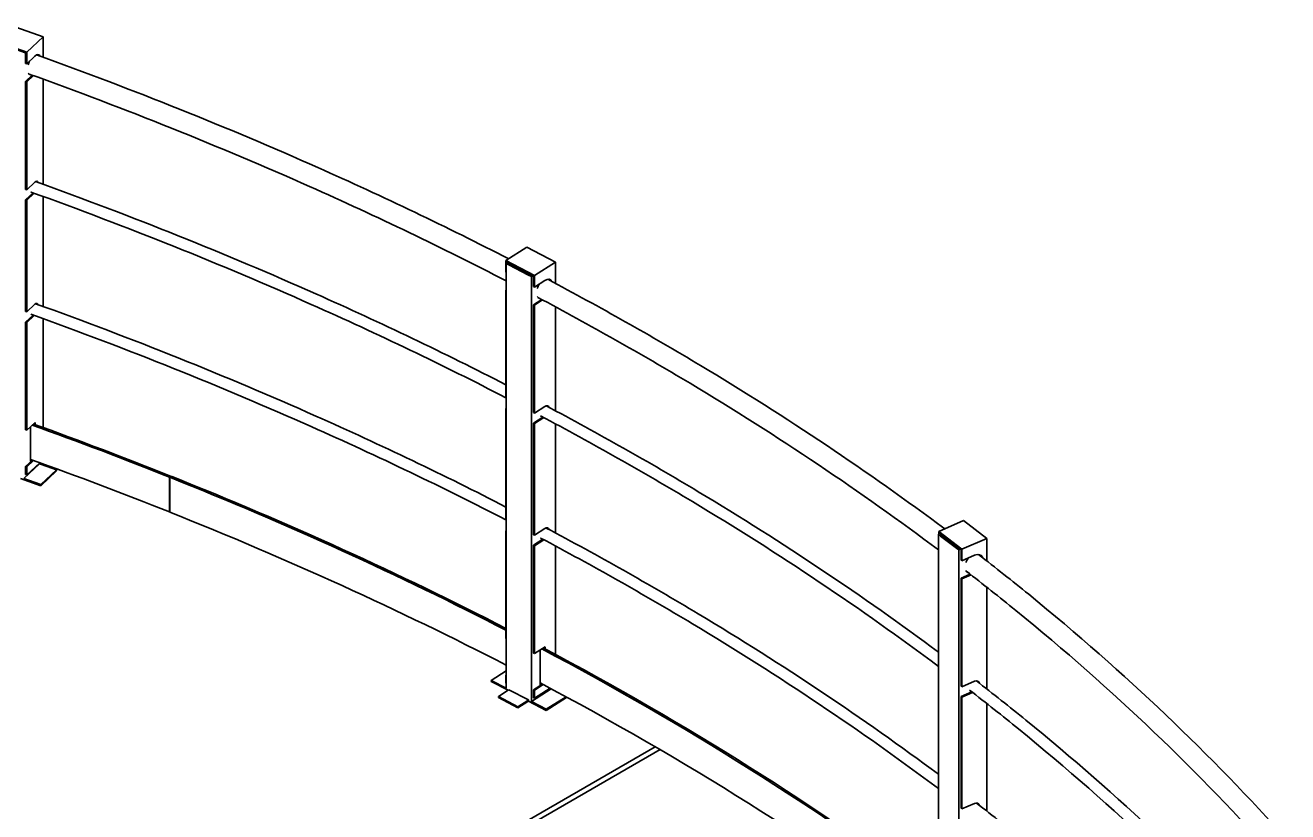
# Model space of a CAD drawing. Header units: millimetres. Extents: x 0 to 42050, y 0 to 29700.
# Drawn here: x 28237 to 29419, y 13865 to 14601 of the extents above; entities that cross this region are included whole.
import ezdxf

# ---------------------------------------------------------------- set-up
doc = ezdxf.new("R2010")
doc.units = ezdxf.units.MM
doc.header["$LTSCALE"] = 50
doc.layers.add('Visible', color=7, linetype='Continuous', lineweight=35)
doc.layers.add('Visible Narrow', color=7, linetype='Continuous', lineweight=18)

msp = doc.modelspace()

# ---------------------------------------------------------------- linework, layer by layer
at = {"layer": 'Visible'}
for p, q in [((28223.07, 14601.22), (28253.72, 14590.32)), ((28238.41, 14575.96), (28207.75, 14586.87)), ((28237.38, 14575.35), (28208.78, 14585.52)), ((28238.41, 14575.96), (28253.72, 14590.32)), ((28253.72, 14571.34), (28253.72, 14590.32)), ((28237.38, 14565.55), (28237.38, 14575.35)), ((28238.41, 14565.19), (28238.41, 14575.96)), ((28238.41, 14565.19), (28246.06, 14572.36)), ((28237.38, 14565.55), (28238.41, 14565.19)), ((28237.38, 14548.57), (28243.65, 14554.44)), ((28238.41, 14548.2), (28237.38, 14548.57)), ((28237.38, 14447.65), (28237.38, 14548.57)), ((28244.67, 14554.07), (28238.41, 14548.2)), ((28238.41, 14447.28), (28238.41, 14548.2)), ((28253.72, 14452.48), (28253.72, 14550.8)), ((28238.41, 14447.28), (28246.06, 14454.46)), ((28237.38, 14447.65), (28238.41, 14447.28)), ((28237.38, 14437.85), (28244.39, 14444.41)), ((28245.41, 14444.05), (28238.41, 14437.49)), ((28253.72, 14338.17), (28253.72, 14441.04)), ((28238.41, 14437.49), (28237.38, 14437.85)), ((28237.38, 14333.34), (28237.38, 14437.85)), ((28238.41, 14332.98), (28238.41, 14437.49)), ((28687.02, 14381.06), (28706.67, 14393.53)), ((28706.67, 14393.53), (28733.3, 14379.54)), ((28713.65, 14367.07), (28687.02, 14381.06)), ((28687.02, 14381.06), (28687.02, 14370.28)), ((28687.02, 14370.28), (28687.15, 14370.21)), ((28688.5, 14379.3), (28687.15, 14378.45)), ((28687.15, 14378.45), (28687.15, 13980.97)), ((28689.81, 14377.05), (28687.15, 14378.45)), ((28687.9, 14379.61), (28687.9, 14378.92)), ((28712.76, 14366.56), (28687.9, 14379.61)), ((28689.38, 14378.83), (28688.84, 14378.49)), ((28690.62, 14377.56), (28688.84, 14378.49)), ((28689.81, 14377.05), (28708.16, 14367.41)), ((28708.97, 14367.92), (28690.62, 14377.56)), ((28697.51, 14373.94), (28697.85, 14374.39)), ((28713.65, 14367.07), (28733.3, 14379.54)), ((28733.3, 14359.71), (28733.3, 14379.54)), ((28708.16, 14367.41), (28710.82, 14366.01)), ((28708.97, 14367.92), (28710.74, 14366.99)), ((28711.28, 14367.33), (28710.74, 14366.99)), ((28712.17, 14366.87), (28710.82, 14366.01)), ((28710.82, 14366.01), (28710.82, 13968.54)), ((28712.76, 14356.76), (28712.76, 14366.56)), ((28713.65, 14356.29), (28713.65, 14367.07)), ((28713.65, 14356.29), (28723.47, 14362.53)), ((28687.02, 14353.3), (28687.15, 14353.38)), ((28687.02, 14353.3), (28687.02, 14252.38)), ((28687.15, 14353.22), (28687.02, 14353.3)), ((28712.76, 14356.76), (28713.65, 14356.29)), ((28238.41, 14332.98), (28246.06, 14340.15)), ((28712.76, 14339.78), (28720.45, 14344.66)), ((28713.65, 14339.31), (28712.76, 14339.78)), ((28712.76, 14238.86), (28712.76, 14339.78)), ((28721.34, 14344.19), (28713.65, 14339.31)), ((28713.65, 14238.39), (28713.65, 14339.31)), ((28733.3, 14240.55), (28733.3, 14337.79)), ((28237.38, 14333.34), (28238.41, 14332.98)), ((28237.38, 14323.54), (28244.39, 14330.1)), ((28238.41, 14323.18), (28237.38, 14323.54)), ((28237.38, 14222.62), (28237.38, 14323.54)), ((28245.41, 14329.74), (28238.41, 14323.18)), ((28238.41, 14222.26), (28238.41, 14323.18)), ((28253.72, 14224.87), (28253.72, 14326.73)), ((28687.02, 14252.38), (28687.15, 14252.31)), ((28687.02, 14242.58), (28687.15, 14242.66)), ((28687.02, 14242.58), (28687.02, 14138.07)), ((28687.15, 14242.51), (28687.02, 14242.58)), ((28713.65, 14238.39), (28723.47, 14244.63)), ((28238.41, 14222.26), (28246.17, 14229.53)), ((28245.15, 14227.96), (28245.15, 14228.58)), ((28246.17, 14229.53), (28246.17, 14227.59)), ((28712.76, 14238.86), (28713.65, 14238.39)), ((28712.76, 14229.06), (28721.53, 14234.63)), ((28713.65, 14228.59), (28712.76, 14229.06)), ((28712.76, 14124.55), (28712.76, 14229.06)), ((28722.41, 14234.16), (28713.65, 14228.59)), ((28713.65, 14124.08), (28713.65, 14228.59)), ((28733.3, 14126.24), (28733.3, 14228.34)), ((28237.38, 14222.62), (28238.41, 14222.26)), ((28241.95, 14193.49), (28241.95, 14225.58)), ((28237.38, 14188.33), (28243.86, 14194.4)), ((28244.88, 14194.04), (28238.41, 14187.97)), ((28241.95, 14194.81), (28242.17, 14195.01)), ((28243.19, 14194.65), (28241.95, 14193.49)), ((28235.65, 14177.14), (28250.34, 14190.9)), ((28238.41, 14187.97), (28237.38, 14188.33)), ((28237.38, 14180.82), (28237.38, 14188.33)), ((28237.38, 14180.82), (28238.41, 14180.45)), ((28250.67, 14191.95), (28238.41, 14180.45)), ((28238.41, 14180.45), (28238.41, 14187.97)), ((28250.34, 14191.64), (28250.34, 14190.9)), ((28252.38, 14190.17), (28250.34, 14190.9)), ((28251.66, 14171.44), (28266.35, 14185.21)), ((28251.66, 14170.46), (28266.35, 14184.23)), ((28266.35, 14185.21), (28252.38, 14190.17)), ((28266.35, 14185.21), (28266.35, 14184.23)), ((28232.59, 14177.25), (28251.66, 14170.46)), ((28251.66, 14171.44), (28235.65, 14177.14)), ((28251.66, 14170.46), (28251.66, 14171.44)), ((28371.95, 14178.5), (28373.09, 14179.45)), ((28371.95, 14145.84), (28371.95, 14178.5)), ((28372.37, 14178.33), (28373.51, 14179.28)), ((28372.37, 14145.67), (28372.37, 14178.33)), ((28373.09, 14179.45), (28373.09, 14178.93)), ((28372.37, 14146.19), (28371.95, 14145.84)), ((28687.02, 14138.07), (28687.15, 14138)), ((29092.08, 14127.62), (29115.38, 14137.78)), ((29115.38, 14137.78), (29137.07, 14121.19)), ((28687.02, 14128.27), (28687.15, 14128.35)), ((28687.02, 14128.27), (28687.02, 14027.35)), ((28687.15, 14128.2), (28687.02, 14128.27)), ((28712.76, 14124.55), (28713.65, 14124.08)), ((28713.65, 14124.08), (28723.47, 14130.32)), ((29093.28, 14125.72), (29091.69, 14125.02)), ((29091.69, 14125.02), (29091.69, 13727.55)), ((29093.85, 14123.36), (29091.69, 14125.02)), ((29113.77, 14111.03), (29092.08, 14127.62)), ((29092.08, 14127.62), (29092.08, 14125.19)), ((29092.8, 14126.09), (29092.8, 14125.51)), ((29113.04, 14110.6), (29092.8, 14126.09)), ((29094.01, 14125.17), (29093.37, 14124.89)), ((29094.81, 14123.78), (29093.37, 14124.89)), ((29093.85, 14123.36), (29108.8, 14111.94)), ((29109.75, 14112.35), (29094.81, 14123.78)), ((28712.76, 14114.75), (28721.53, 14120.32)), ((28713.65, 14114.28), (28712.76, 14114.75)), ((28712.76, 14013.83), (28712.76, 14114.75)), ((28722.41, 14119.85), (28713.65, 14114.28)), ((28713.65, 14013.36), (28713.65, 14114.28)), ((28733.3, 14012.53), (28733.3, 14114.03)), ((29102.37, 14118), (29102.79, 14118.44)), ((29108.8, 14111.94), (29110.97, 14110.28)), ((29109.75, 14112.35), (29111.2, 14111.25)), ((29112.56, 14110.97), (29110.97, 14110.28)), ((29110.97, 14110.28), (29110.97, 13712.81)), ((29111.84, 14111.53), (29111.2, 14111.25)), ((29113.04, 14100.81), (29113.04, 14110.6)), ((29113.77, 14111.03), (29137.07, 14121.19)), ((29113.77, 14100.25), (29113.77, 14111.03)), ((29137.07, 14099.98), (29137.07, 14121.19)), ((29113.04, 14100.81), (29113.77, 14100.25)), ((29113.77, 14100.25), (29125.42, 14105.33)), ((29113.04, 14083.82), (29121.58, 14087.55)), ((29122.3, 14086.99), (29113.77, 14083.27)), ((29113.77, 14083.27), (29113.04, 14083.82)), ((29113.04, 13982.9), (29113.04, 14083.82)), ((29113.77, 13982.35), (29113.77, 14083.27)), ((29137.07, 13980.24), (29137.07, 14075.43)), ((28687.02, 14027.35), (28687.15, 14027.28)), ((28713.65, 14013.36), (28723.61, 14019.68)), ((28718.9, 13984.12), (28718.9, 14016.7)), ((28722.72, 14018.17), (28722.72, 14019.12)), ((28723.61, 14019.68), (28723.61, 14017.7)), ((28712.76, 14013.83), (28713.65, 14013.36)), ((28673.24, 13988.28), (28687.15, 13997.1)), ((28687.02, 13993.06), (28687.15, 13993.14)), ((28687.02, 13993.06), (28687.02, 13985.55)), ((28687.15, 13992.99), (28687.02, 13993.06)), ((28673.24, 13988.28), (28687.15, 13980.97)), ((28673.24, 13987.3), (28673.24, 13988.28)), ((28688.97, 13979.04), (28673.24, 13987.3)), ((28687.15, 13985.47), (28687.02, 13985.55)), ((28689.81, 13979.58), (28689.01, 13979.07)), ((28689.81, 13979.58), (28708.16, 13969.94)), ((28710.82, 13968.54), (28729.44, 13980.36)), ((28712.76, 13979.54), (28721.07, 13984.81)), ((28713.65, 13979.07), (28712.76, 13979.54)), ((28712.76, 13972.03), (28712.76, 13979.54)), ((28721.96, 13984.35), (28713.65, 13979.07)), ((28728.39, 13980.92), (28713.65, 13971.56)), ((28718.9, 13985.15), (28719.6, 13985.6)), ((28720.48, 13985.13), (28718.9, 13984.12)), ((29113.04, 13982.9), (29113.77, 13982.35)), ((29113.77, 13982.35), (29125.42, 13987.43)), ((28679.85, 13973.26), (28689.01, 13979.07)), ((28698.2, 13963.62), (28679.85, 13973.26)), ((28679.85, 13972.28), (28679.85, 13973.26)), ((28698.2, 13962.64), (28679.85, 13972.28)), ((28698.2, 13963.62), (28707.35, 13969.43)), ((28707.35, 13968.45), (28698.2, 13962.64)), ((28707.35, 13969.43), (28708.16, 13969.94)), ((28707.35, 13968.45), (28708.16, 13968.96)), ((28708.16, 13968.96), (28708.16, 13969.94)), ((28708.16, 13968.96), (28724.73, 13960.26)), ((28708.16, 13968.96), (28708.16, 13968.96)), ((28724.73, 13961.24), (28710.82, 13968.54)), ((28712.76, 13972.03), (28713.65, 13971.56)), ((28713.65, 13971.56), (28713.65, 13979.07)), ((28724.73, 13961.24), (28743.2, 13972.96)), ((28724.73, 13960.26), (28743.57, 13972.22)), ((28743.57, 13972.76), (28743.57, 13972.22)), ((29113.04, 13973.11), (29123.09, 13977.48)), ((29113.77, 13972.55), (29113.04, 13973.11)), ((29113.04, 13868.6), (29113.04, 13973.11)), ((29123.81, 13976.93), (29113.77, 13972.55)), ((29113.77, 13868.04), (29113.77, 13972.55)), ((28698.2, 13962.64), (28698.2, 13963.62)), ((28724.73, 13960.26), (28724.73, 13961.24)), ((29137.07, 13865.93), (29137.07, 13966.57)), ((29113.77, 13868.04), (29125.42, 13873.12)), ((29113.04, 13868.6), (29113.77, 13868.04))]:
    msp.add_line(p, q, dxfattribs=at)
at = {"layer": 'Visible', "color": 9, "true_color": 0xc0c0c0}
for p, q in [((26656.55, 12673.22), (28826.69, 13926.15)), ((28831.2, 13923.53), (26661.07, 12670.6))]:
    msp.add_line(p, q, dxfattribs=at)
at = {"layer": 'Visible'}
for centre, major_axis, ratio, start_param, end_param in [((28246.06, 14563.87), (3.48, 9.8), 0.4282354, 5.893665, 6.9762489), ((28245.04, 14564.24), (3.48, 9.8), 0.4282354, 5.894831, 6.1611396), ((28244.78, 14564.87), (3.48, 9.8), 0.4282354, 1.4297047, 1.7909649), ((28244.78, 14564.87), (-3.48, -9.8), 0.4282354, 5.8783477, 6.4792817), ((28243.76, 14565.23), (-3.48, -9.8), 0.4282354, 0.1220457, 0.1980329), ((28246.06, 14449.56), (2.01, 5.65), 0.4282354, 5.8108879, 6.9762489), ((28245.04, 14449.93), (2.01, 5.65), 0.4282354, 5.8125246, 6.0705658), ((28244.78, 14450.56), (-2.01, -5.65), 0.4282354, 6.0970879, 6.4477089), ((28722.53, 14355.15), (4.84, 9.21), 0.5494252, 1.4098182, 1.8607564), ((28723.47, 14354.04), (4.84, 9.21), 0.5494252, 5.8920537, 7.0460405), ((28722.58, 14354.5), (4.84, 9.21), 0.5494252, 5.8933618, 6.1953363), ((28722.53, 14355.15), (-4.84, -9.21), 0.5494252, 5.9481392, 6.455528), ((28721.64, 14355.62), (-4.84, -9.21), 0.5494252, 0.087849, 0.1747508), ((28246.06, 14335.25), (2.01, 5.65), 0.4282354, 5.8108879, 6.9762489), ((28245.04, 14335.62), (2.01, 5.65), 0.4282354, 5.8125246, 6.0705658), ((28244.78, 14336.25), (-2.01, -5.65), 0.4282354, 6.0970879, 6.4477089), ((28722.53, 14240.85), (2.79, 5.31), 0.5494252, 1.6264293, 1.6420161), ((28723.47, 14239.73), (2.79, 5.31), 0.5494252, 5.8090058, 7.0460405), ((28722.58, 14240.19), (2.79, 5.31), 0.5494252, 5.8108222, 6.1305171), ((26536.67, 12645.48), (-3229.8, 0), 0.5773503, 4.107604, 4.155172), ((28722.53, 14240.85), (-2.79, -5.31), 0.5494252, 6.1668795, 6.3940482), ((26536.67, 12645.48), (-3227.8, 0), 0.5773503, 4.107604, 4.1551688), ((26536.67, 12612.82), (-3227.8, 0), 0.5773503, 4.107604, 4.1557806), ((26536.67, 12645.48), (-3227.8, 0), 0.5773503, 3.9832933, 4.1074451), ((26536.67, 12645.48), (-3229.8, 0), 0.5773503, 3.9838463, 4.1074451), ((26536.67, 12612.82), (-3227.8, 0), 0.5773503, 3.9832378, 4.1074451), ((28722.53, 14126.54), (2.79, 5.31), 0.5494252, 1.6264293, 1.6420161), ((28722.53, 14126.54), (-2.79, -5.31), 0.5494252, 6.1668795, 6.3940482), ((28723.47, 14125.42), (2.79, 5.31), 0.5494252, 5.8090058, 7.0460405), ((28722.58, 14125.88), (2.79, 5.31), 0.5494252, 5.8108222, 6.1305171), ((29124.85, 14098.04), (6.32, 8.26), 0.6516564, 1.4574675, 1.9630001), ((29125.42, 14096.84), (6.32, 8.26), 0.6516564, 5.8898798, 7.1482841), ((29124.7, 14097.39), (6.32, 8.26), 0.6516564, 5.8913769, 6.2159821), ((29124.85, 14098.04), (-6.32, -8.26), 0.6516564, 6.0503829, 6.4178287), ((29124.13, 14098.59), (-6.32, -8.26), 0.6516564, 0.0672032, 0.1380004), ((26536.67, 12645.48), (-3227.8, 0), 0.5773503, 3.7990222, 3.9692723), ((26536.67, 12645.48), (-3229.8, 0), 0.5773503, 3.7998239, 3.9692753), ((26536.67, 12612.82), (-3227.8, 0), 0.5773503, 3.7990222, 3.9699702), ((29124.85, 13983.73), (3.64, 4.77), 0.6516564, 1.6539294, 1.7442598), ((29125.42, 13982.53), (3.64, 4.77), 0.6516564, 5.8064795, 7.1482841), ((29124.7, 13983.08), (3.64, 4.77), 0.6516564, 5.8085352, 6.166523), ((29125.42, 13868.22), (3.64, 4.77), 0.6516564, 5.8064795, 7.1482841), ((29124.7, 13868.77), (3.64, 4.77), 0.6516564, 5.8085352, 6.166523), ((29124.85, 13869.42), (3.64, 4.77), 0.6516564, 1.6539294, 1.7442598)]:
    msp.add_ellipse(centre, major_axis=major_axis, ratio=ratio, start_param=start_param, end_param=end_param, dxfattribs=at)
for points, knots in [([(28247.71, 14573.51), (28338.38, 14540.91), (28426.25, 14505.7), (28572.18, 14440.84), (28631.77, 14412.34), (28689.52, 14382.64)], [4.53910954, 4.53910954, 4.53910954, 4.53910954, 4.63808557, 4.63808557, 4.70970715, 4.70970715, 4.70970715, 4.70970715]), ([(28240.53, 14555.56), (28331, 14523.04), (28418.66, 14487.94), (28566.31, 14422.31), (28627.72, 14392.85), (28687.15, 14362.13)], [4.53887583, 4.53887583, 4.53887583, 4.53887583, 4.63808557, 4.63808557, 4.71240077, 4.71240077, 4.71240077, 4.71240077]), ([(28246.76, 14454.99), (28337.16, 14422.47), (28424.77, 14387.37), (28570.18, 14322.74), (28629.51, 14294.37), (28687.02, 14264.81)], [4.53929166, 4.53929166, 4.53929166, 4.53929166, 4.63808557, 4.63808557, 4.70948272, 4.70948272, 4.70948272, 4.70948272]), ([(28242.39, 14445.13), (28332.81, 14412.62), (28420.42, 14377.53), (28567.37, 14312.21), (28628.16, 14283.08), (28687.02, 14252.7)], [4.53902641, 4.53902641, 4.53902641, 4.53902641, 4.63808557, 4.63808557, 4.71152711, 4.71152711, 4.71152711, 4.71152711]), ([(28726.05, 14363.57), (28775.18, 14337.51), (28822.93, 14310.58), (28950.01, 14234.33), (29026.3, 14183.31), (29097.64, 14130.04)], [4.72491201, 4.72491201, 4.72491201, 4.72491201, 4.78669239, 4.78669239, 4.89458667, 4.89458667, 4.89458667, 4.89458667]), ([(28716.88, 14346.56), (28765.76, 14320.64), (28813.25, 14293.85), (28941.66, 14216.8), (29019.3, 14164.73), (29091.69, 14110.36)], [4.72486305, 4.72486305, 4.72486305, 4.72486305, 4.78669239, 4.78669239, 4.8974418, 4.8974418, 4.8974418, 4.8974418]), ([(28246.76, 14340.68), (28337.16, 14308.16), (28424.77, 14273.06), (28570.18, 14208.43), (28629.51, 14180.06), (28687.02, 14150.5)], [4.53929166, 4.53929166, 4.53929166, 4.53929166, 4.63808557, 4.63808557, 4.70948272, 4.70948272, 4.70948272, 4.70948272]), ([(28242.39, 14330.82), (28332.81, 14298.31), (28420.42, 14263.22), (28567.37, 14197.9), (28628.16, 14168.77), (28687.02, 14138.39)], [4.53902641, 4.53902641, 4.53902641, 4.53902641, 4.63808557, 4.63808557, 4.71152711, 4.71152711, 4.71152711, 4.71152711]), ([(28724.64, 14245.16), (28773.5, 14219.24), (28820.98, 14192.44), (28946.41, 14117.18), (29021.45, 14067.09), (29091.69, 14014.83)], [4.72516346, 4.72516346, 4.72516346, 4.72516346, 4.78669239, 4.78669239, 4.89287697, 4.89287697, 4.89287697, 4.89287697]), ([(28719.42, 14235.75), (28768.18, 14209.88), (28815.56, 14183.15), (28943.01, 14106.67), (29019.91, 14055.17), (29091.69, 14001.4)], [4.72508974, 4.72508974, 4.72508974, 4.72508974, 4.78669239, 4.78669239, 4.89613437, 4.89613437, 4.89613437, 4.89613437]), ([(28719.42, 14121.44), (28768.18, 14095.57), (28815.56, 14068.84), (28943.01, 13992.36), (29019.91, 13940.86), (29091.69, 13887.09)], [4.72508974, 4.72508974, 4.72508974, 4.72508974, 4.78669239, 4.78669239, 4.89613437, 4.89613437, 4.89613437, 4.89613437]), ([(28724.64, 14130.85), (28773.5, 14104.93), (28820.98, 14078.14), (28946.41, 14002.87), (29021.45, 13952.78), (29091.69, 13900.52)], [4.72516346, 4.72516346, 4.72516346, 4.72516346, 4.78669239, 4.78669239, 4.89287697, 4.89287697, 4.89287697, 4.89287697]), ([(29129.25, 14106.04), (29145.18, 14093.75), (29160.85, 14081.33), (29266.49, 13995.44), (29347.6, 13918.28), (29418.73, 13838.1)], [4.91069093, 4.91069093, 4.91069093, 4.91069093, 4.9352992, 4.9352992, 5.07945429, 5.07945429, 5.07945429, 5.07945429]), ([(29117.84, 14090.44), (29133.51, 14078.34), (29148.92, 14066.13), (29255.16, 13979.76), (29336.78, 13901.87), (29408.06, 13821.01)], [4.91089871, 4.91089871, 4.91089871, 4.91089871, 4.9352992, 4.9352992, 5.0820389, 5.0820389, 5.0820389, 5.0820389]), ([(29127.27, 13987.86), (29142.95, 13975.74), (29158.38, 13963.51), (29260.48, 13880.51), (29338.9, 13806.32), (29408.06, 13729.33)], [4.91101855, 4.91101855, 4.91101855, 4.91101855, 4.9352992, 4.9352992, 5.07441765, 5.07441765, 5.07441765, 5.07441765]), ([(29120.91, 13979.17), (29136.45, 13967.16), (29151.73, 13955.05), (29256.67, 13869.74), (29337.38, 13792.91), (29408.06, 13713.16)], [4.91113172, 4.91113172, 4.91113172, 4.91113172, 4.9352992, 4.9352992, 5.07984559, 5.07984559, 5.07984559, 5.07984559]), ([(29127.27, 13873.55), (29142.95, 13861.43), (29158.38, 13849.2), (29260.48, 13766.2), (29338.9, 13692.01), (29408.06, 13615.02)], [4.91101855, 4.91101855, 4.91101855, 4.91101855, 4.9352992, 4.9352992, 5.07441765, 5.07441765, 5.07441765, 5.07441765])]:
    msp.add_open_spline(points, degree=3, knots=knots, dxfattribs=at)
at = {"layer": 'Visible Narrow'}
for p, q in [((28690.62, 14377.56), (28689.81, 14377.05)), ((28708.16, 14367.41), (28708.97, 14367.92)), ((29094.81, 14123.78), (29093.85, 14123.36)), ((29108.8, 14111.94), (29109.75, 14112.35)), ((28707.35, 13968.45), (28707.35, 13969.43))]:
    msp.add_line(p, q, dxfattribs=at)

doc.saveas('drawing.dxf')
